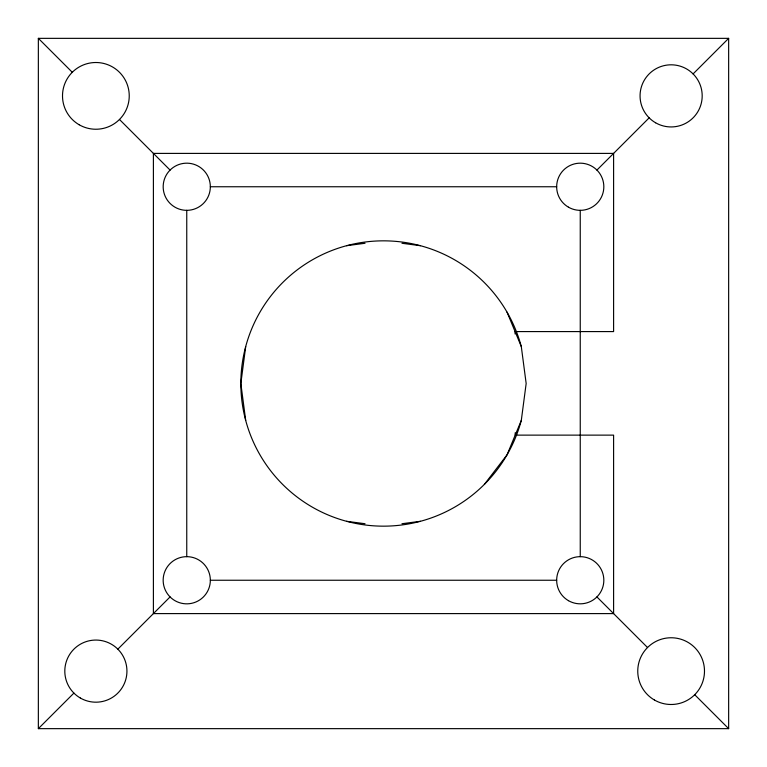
<?xml version="1.0" encoding="UTF-8"?>
<svg xmlns="http://www.w3.org/2000/svg" width="767" height="767" viewBox="0 0 767 767"><rect width="100%" height="100%" fill="white"/><g stroke="black" fill="none" stroke-linecap="round" stroke-linejoin="round"><path stroke-width="1.15" d="M245.699 346.579L240.838 383.5L245.699 420.421M484.38 484.38L507.045 454.831L521.301 420.421L526.162 383.5L521.301 346.579L507.045 312.169M38.35 728.65L38.35 38.35L728.65 38.35L728.65 728.65L38.35 728.65L73.91 693.09M117.84 649.16L170.073 596.927A23.585 23.585 0 0 0 209.535 586.352A23.585 23.585 0 0 0 180.648 557.465A23.585 23.585 0 0 0 170.073 596.927M596.927 170.073L649.16 117.84M693.09 73.91L728.65 38.35M346.579 245.699L365.034 243.273M401.966 523.727L420.421 521.301M210.34 186.755A23.585 23.585 0 0 1 174.962 207.176A23.585 23.585 0 0 1 174.962 166.334A23.585 23.585 0 0 1 210.34 186.755L556.66 186.755M210.34 580.245L556.66 580.245M401.966 243.273L420.421 245.699M346.579 521.301L365.034 523.727M38.35 38.35L72.28 72.28M119.47 119.47L170.073 170.073M596.927 596.927L647.53 647.53M694.72 694.72L728.65 728.65M515.088 333.961L515.088 331.584L613.6 331.584L613.6 153.4L153.4 153.4L153.4 613.6L613.6 613.6L613.6 435.129L515.213 435.129L515.203 432.751M580.245 210.34L580.245 556.66M186.755 210.34L186.755 556.66M521.301 420.421A142.662 142.662 0 0 1 301.671 500.362A142.662 142.662 0 0 1 301.671 266.638A142.662 142.662 0 0 1 521.301 346.579M654.443 700.022A33.364 33.364 0 0 0 704.489 671.125A33.364 33.364 0 0 0 654.443 642.228A33.364 33.364 0 0 0 654.443 700.022M655.593 122.778A31.063 31.063 0 0 0 702.188 95.875A31.063 31.063 0 0 0 655.593 68.972A31.063 31.063 0 0 0 655.593 122.778M79.193 124.772A33.364 33.364 0 0 0 129.24 95.875A33.364 33.364 0 0 0 79.193 66.978A33.364 33.364 0 0 0 79.193 124.772M80.343 698.028A31.063 31.063 0 0 0 126.939 671.125A31.063 31.063 0 0 0 80.343 644.222A31.063 31.063 0 0 0 80.343 698.028M568.452 600.666A23.585 23.585 0 0 0 603.83 580.245A23.585 23.585 0 0 0 568.452 559.824A23.585 23.585 0 0 0 568.452 600.666M568.452 207.176A23.585 23.585 0 0 0 603.83 186.755A23.585 23.585 0 0 0 568.452 166.334A23.585 23.585 0 0 0 568.452 207.176"/></g></svg>
